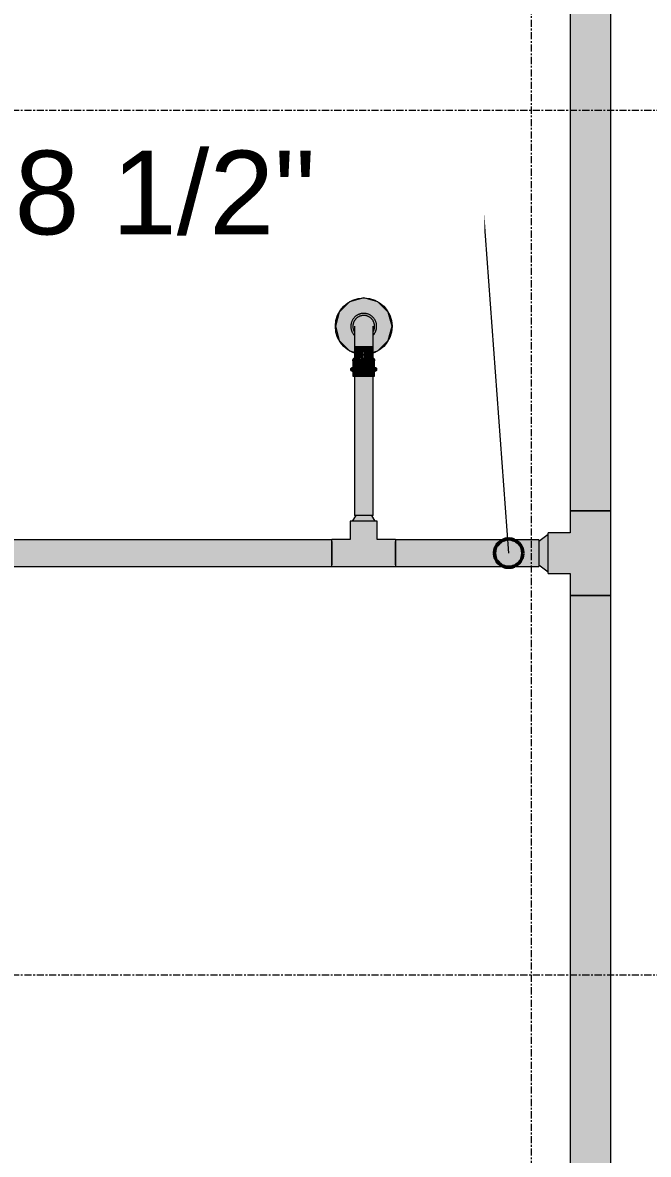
# Model space of a CAD drawing. Header units: inches. Extents: x -3679 to 241, y -496 to 1784.
# Drawn here: x -3047.9 to -3003.7, y 385.3 to 465.2 of the extents above; entities that cross this region are included whole.
import ezdxf

# ---------------------------------------------------------------- set-up
doc = ezdxf.new("R2010")
doc.units = ezdxf.units.IN
doc.header["$MEASUREMENT"] = 0
doc.linetypes.add('Grid Line', pattern=[0.875, 0.5, -0.125, 0.125, -0.125])
for name, color, linetype, lineweight in [('A-ANNO-NOTE', 250, 'Continuous', 9), ('G-ANNO-DIMS', 251, 'Continuous', 9), ('P-PIPE', 1, 'Continuous', 9), ('S-GRID', 8, 'Continuous', 9)]:
    doc.layers.add(name, color=color, linetype=linetype, lineweight=lineweight)
doc.styles.add('Arial_1', font='arial.ttf', dxfattribs={"height": 5.901198})

# ---------------------------------------------------------------- blocks, each defined once
blk = doc.blocks.new('Victaulic-VicPress316-Elbow 90-45deg Style P568_P571 - Standard-1236500-LOWER PARKING')
at = {"layer": 'P-PIPE'}
for points in [[(-3024.475, 443.118), (-3024.475, 443.369), (-3024.498, 443.41), (-3024.565, 443.627), (-3024.584, 443.743), (-3024.491, 444.091), (-3024.36, 444.285), (-3024.173, 444.408), (-3024.108, 444.439), (-3023.934, 444.483), (-3023.854, 444.494), (-3023.818, 444.509), (-3023.818, 444.655), (-3023.985, 444.639), (-3024.146, 444.594), (-3024.436, 444.413), (-3024.578, 444.243), (-3024.667, 444.076), (-3024.677, 443.922), (-3024.727, 443.743), (-3024.711, 443.584), (-3024.667, 443.41), (-3024.571, 443.228)], [(-3024.475, 443.369), (-3024.463, 443.863), (-3024.409, 444.024), (-3024.342, 444.136), (-3024.262, 444.224), (-3024.211, 444.267), (-3024.112, 444.328), (-3023.974, 444.379), (-3023.932, 444.39), (-3023.818, 444.4), (-3023.818, 444.509), (-3023.865, 444.49), (-3023.983, 444.478), (-3024.173, 444.408), (-3024.364, 444.278), (-3024.491, 444.091), (-3024.54, 443.962), (-3024.584, 443.743), (-3024.539, 443.52), (-3024.492, 443.393)], [(-3023.932, 442.35), (-3023.818, 442.35), (-3023.818, 444.4), (-3023.932, 444.39), (-3024.042, 444.361), (-3024.211, 444.267), (-3024.244, 444.243), (-3024.321, 444.165), (-3024.387, 444.072), (-3024.448, 443.922), (-3024.465, 443.857), (-3024.475, 443.421), (-3024.465, 442.35), (-3024.042, 442.35)], [(-3023.16, 443.118), (-3023.065, 443.228), (-3022.969, 443.41), (-3022.958, 443.564), (-3022.908, 443.743), (-3022.924, 443.901), (-3022.969, 444.076), (-3023.065, 444.257), (-3023.199, 444.413), (-3023.489, 444.594), (-3023.818, 444.582), (-3023.818, 444.509), (-3023.77, 444.49), (-3023.641, 444.475), (-3023.449, 444.4), (-3023.276, 444.285), (-3023.137, 444.076), (-3023.07, 443.859), (-3023.051, 443.743), (-3023.16, 443.283), (-3023.16, 443.135)], [(-3023.16, 443.37), (-3023.144, 443.395), (-3023.095, 443.524), (-3023.051, 443.743), (-3023.096, 443.965), (-3023.144, 444.093), (-3023.307, 444.308), (-3023.462, 444.408), (-3023.501, 444.431), (-3023.652, 444.478), (-3023.781, 444.494), (-3023.818, 444.494), (-3023.818, 444.4), (-3023.658, 444.378), (-3023.523, 444.328), (-3023.456, 444.289), (-3023.35, 444.202), (-3023.276, 444.111), (-3023.224, 444.019), (-3023.178, 443.888), (-3023.17, 443.857), (-3023.16, 443.395)], [(-3023.314, 442.35), (-3023.16, 442.35), (-3023.17, 443.857), (-3023.2, 443.968), (-3023.248, 444.072), (-3023.314, 444.165), (-3023.395, 444.246), (-3023.489, 444.312), (-3023.593, 444.361), (-3023.703, 444.39), (-3023.818, 444.39), (-3023.818, 442.35), (-3023.395, 442.35)], [(-3024.451, 441.487), (-3024.331, 441.505), (-3024.278, 441.517), (-3024.248, 441.498), (-3024.052, 441.499), (-3023.976, 441.494), (-3023.818, 441.522), (-3023.818, 442.35), (-3024.475, 442.35), (-3024.463, 441.503), (-3024.454, 441.487)], [(-3023.244, 441.49), (-3023.172, 441.504), (-3023.16, 441.522), (-3023.172, 442.35), (-3023.818, 442.35), (-3023.805, 441.519), (-3023.643, 441.493), (-3023.462, 441.503), (-3023.387, 441.498), (-3023.337, 441.516), (-3023.248, 441.49)], [(-3024.584, 441.304), (-3023.818, 441.304), (-3023.831, 441.519), (-3023.992, 441.493), (-3024.173, 441.503), (-3024.248, 441.498), (-3024.287, 441.52), (-3024.41, 441.49), (-3024.46, 441.498), (-3024.476, 441.521), (-3024.536, 441.443), (-3024.572, 441.366)], [(-3023.615, 441.304), (-3023.051, 441.304), (-3023.065, 441.383), (-3023.161, 441.519), (-3023.2, 441.49), (-3023.294, 441.502), (-3023.357, 441.517), (-3023.395, 441.499), (-3023.593, 441.498), (-3023.703, 441.502), (-3023.818, 441.522), (-3023.818, 441.304), (-3023.652, 441.304)], [(-3024.584, 440.561), (-3023.818, 440.561), (-3023.818, 440.852), (-3024.584, 440.852), (-3024.677, 440.8), (-3024.729, 440.707), (-3024.667, 440.606), (-3024.652, 440.598)], [(-3024.146, 440.852), (-3023.818, 440.852), (-3023.818, 441.304), (-3024.584, 441.304), (-3024.571, 440.852), (-3024.224, 440.852)], [(-3023.276, 440.852), (-3023.051, 440.852), (-3023.065, 441.304), (-3023.818, 441.304), (-3023.818, 440.852), (-3023.346, 440.852)], [(-3023.346, 440.561), (-3023.051, 440.561), (-3022.953, 440.615), (-3022.906, 440.707), (-3022.969, 440.806), (-3023.051, 440.852), (-3023.818, 440.852), (-3023.818, 440.561), (-3023.366, 440.561)], [(-3024.146, 440.223), (-3023.818, 440.223), (-3023.818, 440.561), (-3024.584, 440.561), (-3024.584, 440.223), (-3024.224, 440.223)], [(-3023.051, 440.223), (-3023.065, 440.561), (-3023.818, 440.561), (-3023.818, 440.223), (-3023.065, 440.223)]]:
    blk.add_hatch(color=256, dxfattribs=at).paths.add_polyline_path(points, flags=0)
for p, q in [((-3024.475, 442.35), (-3024.475, 441.456)), ((-3023.16, 441.459), (-3023.16, 442.35)), ((-3024.584, 441.304), (-3024.584, 440.852)), ((-3023.818, 440.852), (-3024.584, 440.852)), ((-3023.051, 440.852), (-3023.818, 440.852)), ((-3023.051, 440.852), (-3023.051, 441.304)), ((-3024.584, 440.561), (-3024.584, 440.223)), ((-3023.818, 440.561), (-3024.584, 440.561)), ((-3024.584, 440.223), (-3023.818, 440.223)), ((-3023.051, 440.561), (-3023.818, 440.561)), ((-3023.818, 440.223), (-3023.051, 440.223)), ((-3023.051, 440.223), (-3023.051, 440.561))]:
    blk.add_line(p, q, dxfattribs=at)
at = {"layer": 'P-PIPE', "flags": 128}
for points in [[(-3023.818, 444.655), (-3023.854, 444.654), (-3023.89, 444.652), (-3023.927, 444.648), (-3023.963, 444.643), (-3023.999, 444.637), (-3024.034, 444.629), (-3024.07, 444.619), (-3024.104, 444.609), (-3024.139, 444.596), (-3024.173, 444.583), (-3024.206, 444.568), (-3024.239, 444.552), (-3024.271, 444.534), (-3024.302, 444.515), (-3024.333, 444.496), (-3024.362, 444.474), (-3024.391, 444.452), (-3024.419, 444.428), (-3024.446, 444.404), (-3024.472, 444.378), (-3024.497, 444.352), (-3024.52, 444.324), (-3024.543, 444.295), (-3024.565, 444.266), (-3024.585, 444.236), (-3024.604, 444.204), (-3024.622, 444.173), (-3024.638, 444.14), (-3024.654, 444.107), (-3024.668, 444.073), (-3024.68, 444.039), (-3024.691, 444.004), (-3024.701, 443.969), (-3024.709, 443.934), (-3024.716, 443.898), (-3024.722, 443.862), (-3024.726, 443.825), (-3024.728, 443.789), (-3024.73, 443.753), (-3024.729, 443.716), (-3024.727, 443.68), (-3024.724, 443.643), (-3024.719, 443.607), (-3024.713, 443.571), (-3024.706, 443.536), (-3024.697, 443.5), (-3024.686, 443.465), (-3024.675, 443.431), (-3024.661, 443.397), (-3024.647, 443.363), (-3024.631, 443.33), (-3024.614, 443.298), (-3024.595, 443.267), (-3024.576, 443.236), (-3024.555, 443.206), (-3024.533, 443.177), (-3024.51, 443.149), (-3024.485, 443.122)], [(-3023.818, 444.509), (-3023.848, 444.509), (-3023.879, 444.507), (-3023.909, 444.504), (-3023.94, 444.5), (-3023.97, 444.494), (-3024, 444.487), (-3024.029, 444.479), (-3024.059, 444.47), (-3024.088, 444.46), (-3024.116, 444.449), (-3024.144, 444.436), (-3024.172, 444.423), (-3024.198, 444.408), (-3024.225, 444.392), (-3024.25, 444.375), (-3024.275, 444.358), (-3024.3, 444.339), (-3024.323, 444.319), (-3024.346, 444.298), (-3024.367, 444.277), (-3024.388, 444.254), (-3024.408, 444.231), (-3024.427, 444.207), (-3024.445, 444.182), (-3024.463, 444.157), (-3024.479, 444.131), (-3024.494, 444.104), (-3024.507, 444.077), (-3024.52, 444.049), (-3024.532, 444.021), (-3024.543, 443.992), (-3024.552, 443.963), (-3024.56, 443.933), (-3024.567, 443.903), (-3024.573, 443.873), (-3024.578, 443.843), (-3024.581, 443.812), (-3024.583, 443.782), (-3024.584, 443.751), (-3024.584, 443.72), (-3024.582, 443.69), (-3024.58, 443.659), (-3024.576, 443.629), (-3024.57, 443.599), (-3024.564, 443.569), (-3024.556, 443.539), (-3024.548, 443.51), (-3024.538, 443.481), (-3024.527, 443.452), (-3024.515, 443.424), (-3024.501, 443.396), (-3024.487, 443.369), (-3024.475, 443.349)], [(-3023.16, 443.111), (-3023.138, 443.134), (-3023.115, 443.162), (-3023.092, 443.19), (-3023.07, 443.22), (-3023.05, 443.25), (-3023.031, 443.281), (-3023.013, 443.313), (-3022.997, 443.345), (-3022.981, 443.379), (-3022.968, 443.412), (-3022.955, 443.447), (-3022.944, 443.481), (-3022.934, 443.516), (-3022.926, 443.552), (-3022.919, 443.588), (-3022.913, 443.624), (-3022.909, 443.66), (-3022.907, 443.696), (-3022.906, 443.733), (-3022.906, 443.769), (-3022.908, 443.806), (-3022.911, 443.842), (-3022.916, 443.878), (-3022.922, 443.914), (-3022.929, 443.95), (-3022.938, 443.985), (-3022.949, 444.02), (-3022.961, 444.055), (-3022.974, 444.089), (-3022.988, 444.122), (-3023.004, 444.155), (-3023.021, 444.187), (-3023.04, 444.219), (-3023.059, 444.25), (-3023.08, 444.28), (-3023.102, 444.309), (-3023.125, 444.337), (-3023.15, 444.364), (-3023.175, 444.39), (-3023.202, 444.415), (-3023.229, 444.439), (-3023.257, 444.462), (-3023.286, 444.484), (-3023.317, 444.505), (-3023.347, 444.524), (-3023.379, 444.542), (-3023.411, 444.559), (-3023.444, 444.575), (-3023.478, 444.589), (-3023.512, 444.602), (-3023.547, 444.614), (-3023.582, 444.624), (-3023.617, 444.633), (-3023.653, 444.64), (-3023.689, 444.646), (-3023.725, 444.65), (-3023.761, 444.653), (-3023.798, 444.655), (-3023.818, 444.655)], [(-3023.157, 443.355), (-3023.142, 443.382), (-3023.128, 443.409), (-3023.115, 443.437), (-3023.103, 443.465), (-3023.093, 443.494), (-3023.083, 443.523), (-3023.075, 443.553), (-3023.068, 443.582), (-3023.062, 443.613), (-3023.058, 443.643), (-3023.054, 443.673), (-3023.052, 443.704), (-3023.051, 443.735), (-3023.051, 443.765), (-3023.053, 443.796), (-3023.056, 443.826), (-3023.06, 443.857), (-3023.065, 443.887), (-3023.071, 443.917), (-3023.079, 443.947), (-3023.087, 443.976), (-3023.097, 444.005), (-3023.108, 444.034), (-3023.121, 444.062), (-3023.134, 444.089), (-3023.148, 444.116), (-3023.164, 444.143), (-3023.18, 444.169), (-3023.198, 444.194), (-3023.216, 444.218), (-3023.236, 444.242), (-3023.256, 444.265), (-3023.278, 444.287), (-3023.3, 444.308), (-3023.323, 444.328), (-3023.347, 444.348), (-3023.371, 444.366), (-3023.396, 444.383), (-3023.422, 444.4), (-3023.449, 444.415), (-3023.476, 444.429), (-3023.504, 444.442), (-3023.532, 444.454), (-3023.561, 444.465), (-3023.59, 444.475), (-3023.619, 444.483), (-3023.649, 444.491), (-3023.679, 444.497), (-3023.709, 444.502), (-3023.74, 444.505), (-3023.77, 444.508), (-3023.801, 444.509), (-3023.818, 444.509)], [(-3024.475, 443.743), (-3024.475, 443.742), (-3024.475, 443.738), (-3024.475, 443.733), (-3024.475, 443.725), (-3024.475, 443.715), (-3024.475, 443.703), (-3024.475, 443.689), (-3024.475, 443.672), (-3024.475, 443.654), (-3024.475, 443.633), (-3024.475, 443.61), (-3024.475, 443.585), (-3024.475, 443.559), (-3024.475, 443.53), (-3024.475, 443.499), (-3024.475, 443.467), (-3024.475, 443.433), (-3024.475, 443.397), (-3024.475, 443.359), (-3024.475, 443.32), (-3024.475, 443.28), (-3024.475, 443.237), (-3024.475, 443.194), (-3024.475, 443.149), (-3024.475, 443.102), (-3024.475, 443.055), (-3024.475, 443.006), (-3024.475, 442.957), (-3024.475, 442.906), (-3024.475, 442.855), (-3024.475, 442.802), (-3024.475, 442.749), (-3024.475, 442.696), (-3024.475, 442.641), (-3024.475, 442.587), (-3024.475, 442.531), (-3024.475, 442.476), (-3024.475, 442.421), (-3024.475, 442.365), (-3024.475, 442.35)], [(-3023.16, 442.35), (-3023.16, 442.406), (-3023.16, 442.461), (-3023.16, 442.517), (-3023.16, 442.572), (-3023.16, 442.627), (-3023.16, 442.681), (-3023.16, 442.735), (-3023.16, 442.788), (-3023.16, 442.841), (-3023.16, 442.892), (-3023.16, 442.943), (-3023.16, 442.993), (-3023.16, 443.042), (-3023.16, 443.09), (-3023.16, 443.136), (-3023.16, 443.182), (-3023.16, 443.226), (-3023.16, 443.268), (-3023.16, 443.309), (-3023.16, 443.349), (-3023.16, 443.387), (-3023.16, 443.423), (-3023.16, 443.458), (-3023.16, 443.491), (-3023.16, 443.522), (-3023.16, 443.551), (-3023.16, 443.578), (-3023.16, 443.604), (-3023.16, 443.627), (-3023.16, 443.648), (-3023.16, 443.667), (-3023.16, 443.684), (-3023.16, 443.699), (-3023.16, 443.712), (-3023.16, 443.723), (-3023.16, 443.731), (-3023.16, 443.737), (-3023.16, 443.741), (-3023.16, 443.743), (-3023.16, 443.743)], [(-3024.584, 441.304), (-3024.584, 441.315), (-3024.583, 441.326), (-3024.582, 441.336), (-3024.581, 441.347), (-3024.579, 441.358), (-3024.576, 441.369), (-3024.573, 441.379), (-3024.57, 441.39), (-3024.567, 441.4), (-3024.563, 441.41), (-3024.558, 441.42), (-3024.553, 441.43), (-3024.548, 441.439), (-3024.542, 441.449), (-3024.536, 441.458), (-3024.53, 441.467), (-3024.523, 441.475), (-3024.516, 441.483), (-3024.509, 441.492), (-3024.501, 441.499), (-3024.493, 441.507), (-3024.485, 441.514), (-3024.477, 441.521), (-3024.475, 441.522)], [(-3023.16, 441.522), (-3023.151, 441.515), (-3023.143, 441.508), (-3023.135, 441.501), (-3023.127, 441.493), (-3023.12, 441.485), (-3023.113, 441.477), (-3023.106, 441.468), (-3023.1, 441.459), (-3023.094, 441.45), (-3023.088, 441.441), (-3023.083, 441.431), (-3023.078, 441.422), (-3023.073, 441.412), (-3023.069, 441.402), (-3023.066, 441.391), (-3023.062, 441.381), (-3023.059, 441.371), (-3023.057, 441.36), (-3023.055, 441.349), (-3023.053, 441.338), (-3023.052, 441.328), (-3023.051, 441.317), (-3023.051, 441.306), (-3023.051, 441.304)], [(-3024.584, 440.561), (-3024.59, 440.561), (-3024.596, 440.562), (-3024.601, 440.562), (-3024.607, 440.563), (-3024.613, 440.564), (-3024.619, 440.565), (-3024.624, 440.567), (-3024.63, 440.569), (-3024.635, 440.571), (-3024.641, 440.573), (-3024.646, 440.575), (-3024.651, 440.578), (-3024.656, 440.581), (-3024.661, 440.584), (-3024.666, 440.587), (-3024.671, 440.59), (-3024.676, 440.594), (-3024.68, 440.597), (-3024.684, 440.601), (-3024.688, 440.605), (-3024.692, 440.61), (-3024.696, 440.614), (-3024.7, 440.619), (-3024.703, 440.623), (-3024.707, 440.628), (-3024.71, 440.633), (-3024.712, 440.638), (-3024.715, 440.643), (-3024.717, 440.649), (-3024.72, 440.654), (-3024.722, 440.66), (-3024.723, 440.665), (-3024.725, 440.671), (-3024.726, 440.676), (-3024.727, 440.682), (-3024.728, 440.688), (-3024.729, 440.694), (-3024.729, 440.699), (-3024.73, 440.705), (-3024.73, 440.711), (-3024.729, 440.717), (-3024.729, 440.723), (-3024.728, 440.728), (-3024.727, 440.734), (-3024.726, 440.74), (-3024.724, 440.745), (-3024.723, 440.751), (-3024.721, 440.757), (-3024.719, 440.762), (-3024.716, 440.767), (-3024.714, 440.773), (-3024.711, 440.778), (-3024.708, 440.783), (-3024.705, 440.788), (-3024.702, 440.792), (-3024.698, 440.797), (-3024.694, 440.802), (-3024.691, 440.806), (-3024.687, 440.81), (-3024.682, 440.814), (-3024.678, 440.818), (-3024.673, 440.822), (-3024.669, 440.825), (-3024.664, 440.828), (-3024.659, 440.831), (-3024.654, 440.834), (-3024.649, 440.837), (-3024.644, 440.84), (-3024.638, 440.842), (-3024.633, 440.844), (-3024.627, 440.846), (-3024.622, 440.847), (-3024.616, 440.849), (-3024.61, 440.85), (-3024.605, 440.851), (-3024.599, 440.852), (-3024.593, 440.852), (-3024.587, 440.852), (-3024.584, 440.852)], [(-3023.818, 440.852), (-3023.848, 440.852), (-3023.879, 440.852), (-3023.909, 440.852), (-3023.94, 440.852), (-3023.97, 440.852), (-3024, 440.852), (-3024.029, 440.852), (-3024.059, 440.852), (-3024.088, 440.852), (-3024.116, 440.852), (-3024.144, 440.852), (-3024.172, 440.852), (-3024.198, 440.852), (-3024.225, 440.852), (-3024.25, 440.852), (-3024.275, 440.852), (-3024.3, 440.852), (-3024.323, 440.852), (-3024.346, 440.852), (-3024.367, 440.852), (-3024.388, 440.852), (-3024.408, 440.852), (-3024.427, 440.852), (-3024.445, 440.852), (-3024.463, 440.852), (-3024.479, 440.852), (-3024.494, 440.852), (-3024.507, 440.852), (-3024.52, 440.852), (-3024.532, 440.852), (-3024.543, 440.852), (-3024.552, 440.852), (-3024.56, 440.852), (-3024.567, 440.852), (-3024.573, 440.852), (-3024.578, 440.852), (-3024.581, 440.852), (-3024.583, 440.852), (-3024.584, 440.852), (-3024.584, 440.852)], [(-3024.584, 440.852), (-3024.583, 440.852), (-3024.582, 440.852), (-3024.579, 440.852), (-3024.574, 440.852), (-3024.569, 440.852), (-3024.562, 440.852), (-3024.554, 440.852), (-3024.545, 440.852)], [(-3023.051, 440.852), (-3023.052, 440.852), (-3023.054, 440.852), (-3023.057, 440.852), (-3023.061, 440.852), (-3023.066, 440.852), (-3023.073, 440.852), (-3023.081, 440.852), (-3023.09, 440.852), (-3023.1, 440.852), (-3023.112, 440.852), (-3023.124, 440.852), (-3023.138, 440.852), (-3023.152, 440.852), (-3023.168, 440.852), (-3023.185, 440.852), (-3023.203, 440.852), (-3023.222, 440.852), (-3023.241, 440.852), (-3023.262, 440.852), (-3023.284, 440.852), (-3023.306, 440.852), (-3023.329, 440.852), (-3023.353, 440.852), (-3023.378, 440.852), (-3023.403, 440.852), (-3023.43, 440.852), (-3023.456, 440.852), (-3023.484, 440.852), (-3023.511, 440.852), (-3023.54, 440.852), (-3023.569, 440.852), (-3023.598, 440.852), (-3023.627, 440.852), (-3023.657, 440.852), (-3023.687, 440.852), (-3023.718, 440.852), (-3023.748, 440.852), (-3023.779, 440.852), (-3023.809, 440.852), (-3023.818, 440.852)], [(-3023.093, 440.852), (-3023.083, 440.852), (-3023.075, 440.852), (-3023.068, 440.852), (-3023.062, 440.852), (-3023.058, 440.852), (-3023.054, 440.852), (-3023.052, 440.852), (-3023.051, 440.852), (-3023.051, 440.852)], [(-3023.051, 440.852), (-3023.045, 440.852), (-3023.039, 440.852), (-3023.034, 440.851), (-3023.028, 440.85), (-3023.022, 440.849), (-3023.016, 440.848), (-3023.011, 440.847), (-3023.005, 440.845), (-3023, 440.843), (-3022.994, 440.841), (-3022.989, 440.838), (-3022.984, 440.836), (-3022.979, 440.833), (-3022.974, 440.83), (-3022.969, 440.827), (-3022.964, 440.824), (-3022.96, 440.82), (-3022.955, 440.816), (-3022.951, 440.812), (-3022.947, 440.808), (-3022.943, 440.804), (-3022.939, 440.8), (-3022.935, 440.795), (-3022.932, 440.79), (-3022.929, 440.785), (-3022.926, 440.78), (-3022.923, 440.775), (-3022.92, 440.77), (-3022.918, 440.765), (-3022.915, 440.76), (-3022.913, 440.754), (-3022.912, 440.749), (-3022.91, 440.743), (-3022.909, 440.737), (-3022.908, 440.732), (-3022.907, 440.726), (-3022.906, 440.72), (-3022.906, 440.714), (-3022.906, 440.708), (-3022.906, 440.703), (-3022.906, 440.697), (-3022.906, 440.691), (-3022.907, 440.685), (-3022.908, 440.679), (-3022.909, 440.674), (-3022.911, 440.668), (-3022.912, 440.663), (-3022.914, 440.657), (-3022.916, 440.652), (-3022.919, 440.646), (-3022.921, 440.641), (-3022.924, 440.636), (-3022.927, 440.631), (-3022.93, 440.626), (-3022.933, 440.621), (-3022.937, 440.617), (-3022.941, 440.612), (-3022.945, 440.608), (-3022.949, 440.604), (-3022.953, 440.6), (-3022.957, 440.596), (-3022.962, 440.592), (-3022.966, 440.589), (-3022.971, 440.585), (-3022.976, 440.582), (-3022.981, 440.579), (-3022.986, 440.577), (-3022.992, 440.574), (-3022.997, 440.572), (-3023.002, 440.57), (-3023.008, 440.568), (-3023.013, 440.566), (-3023.019, 440.565), (-3023.025, 440.564), (-3023.031, 440.563), (-3023.036, 440.562), (-3023.042, 440.562), (-3023.048, 440.561), (-3023.051, 440.561)], [(-3024.543, 440.561), (-3024.552, 440.561), (-3024.56, 440.561), (-3024.567, 440.561), (-3024.573, 440.561), (-3024.578, 440.561), (-3024.581, 440.561), (-3024.583, 440.561), (-3024.584, 440.561), (-3024.584, 440.561)], [(-3024.584, 440.561), (-3024.583, 440.561), (-3024.582, 440.561), (-3024.579, 440.561), (-3024.574, 440.561), (-3024.569, 440.561), (-3024.562, 440.561), (-3024.554, 440.561), (-3024.545, 440.561), (-3024.535, 440.561), (-3024.524, 440.561), (-3024.511, 440.561), (-3024.497, 440.561), (-3024.483, 440.561), (-3024.467, 440.561), (-3024.45, 440.561), (-3024.432, 440.561), (-3024.414, 440.561), (-3024.394, 440.561), (-3024.373, 440.561), (-3024.352, 440.561), (-3024.329, 440.561), (-3024.306, 440.561), (-3024.282, 440.561), (-3024.257, 440.561), (-3024.232, 440.561), (-3024.206, 440.561), (-3024.179, 440.561), (-3024.152, 440.561), (-3024.124, 440.561), (-3024.095, 440.561), (-3024.067, 440.561), (-3024.037, 440.561), (-3024.008, 440.561), (-3023.978, 440.561), (-3023.948, 440.561), (-3023.918, 440.561), (-3023.887, 440.561), (-3023.856, 440.561), (-3023.826, 440.561), (-3023.818, 440.561)], [(-3023.818, 440.561), (-3023.787, 440.561), (-3023.756, 440.561), (-3023.726, 440.561), (-3023.695, 440.561), (-3023.665, 440.561), (-3023.635, 440.561), (-3023.606, 440.561), (-3023.576, 440.561), (-3023.548, 440.561), (-3023.519, 440.561), (-3023.491, 440.561), (-3023.464, 440.561), (-3023.437, 440.561), (-3023.41, 440.561), (-3023.385, 440.561), (-3023.36, 440.561), (-3023.336, 440.561), (-3023.312, 440.561), (-3023.29, 440.561), (-3023.268, 440.561), (-3023.247, 440.561), (-3023.227, 440.561), (-3023.208, 440.561), (-3023.19, 440.561), (-3023.173, 440.561), (-3023.157, 440.561), (-3023.142, 440.561), (-3023.128, 440.561), (-3023.115, 440.561), (-3023.103, 440.561), (-3023.093, 440.561), (-3023.083, 440.561), (-3023.075, 440.561), (-3023.068, 440.561), (-3023.062, 440.561), (-3023.058, 440.561), (-3023.054, 440.561), (-3023.052, 440.561), (-3023.051, 440.561), (-3023.051, 440.561)], [(-3023.051, 440.561), (-3023.052, 440.561), (-3023.054, 440.561), (-3023.057, 440.561), (-3023.061, 440.561), (-3023.066, 440.561), (-3023.073, 440.561), (-3023.081, 440.561), (-3023.09, 440.561)]]:
    blk.add_lwpolyline(points, dxfattribs=at)

msp = doc.modelspace()

# ---------------------------------------------------------------- hatches: boundary and pattern name
at = {"layer": 'A-ANNO-NOTE'}
msp.add_hatch(color=256, dxfattribs=at).paths.add_polyline_path([(-3023.818, 441.743), (-3022.818, 442.011), (-3022.086, 442.743), (-3021.818, 443.743), (-3022.086, 444.743), (-3022.818, 445.475), (-3023.818, 445.743), (-3024.818, 445.475), (-3025.55, 444.743), (-3025.818, 443.743), (-3025.55, 442.743), (-3024.818, 442.011), (-3023.903, 441.766)], flags=0)
h = msp.add_hatch(color=256, dxfattribs=at)
edge = h.paths.add_edge_path(flags=0)
edge.add_arc((-3023.818, 443.743), 2, 0, 360)
at = {"layer": 'P-PIPE'}
for points in [[(-3009.255, 430.735), (-3007.818, 430.735), (-3007.818, 536.751), (-3009.255, 536.751), (-3009.255, 433.642)], [(-3007.818, 430.735), (-3006.38, 430.735), (-3006.385, 536.751), (-3007.818, 536.751), (-3007.818, 433.642)], [(-3024.475, 430.393), (-3023.818, 430.393), (-3023.818, 440.223), (-3024.475, 440.223), (-3024.475, 433.642)], [(-3023.16, 430.393), (-3023.163, 440.223), (-3023.818, 440.223), (-3023.818, 430.393), (-3023.169, 430.393)], [(-3024.63, 429.987), (-3023.005, 429.987), (-3023.255, 430.393), (-3024.387, 430.382), (-3024.508, 430.186)], [(-3006.43, 424.751), (-3006.381, 424.751), (-3006.381, 430.735), (-3009.255, 430.735), (-3009.25, 429.175), (-3007.818, 427.743), (-3009.255, 426.306), (-3009.255, 424.751), (-3006.573, 424.751)], [(-3010.81, 426.43), (-3010.81, 429.055), (-3011.466, 428.555), (-3011.453, 426.92), (-3010.845, 426.457)], [(-3009.337, 426.306), (-3009.255, 426.306), (-3007.818, 427.743), (-3009.255, 429.18), (-3010.81, 429.18), (-3010.81, 426.306)], [(-3082.845, 427.743), (-3026.062, 427.743), (-3026.062, 428.693), (-3087.573, 428.693), (-3087.573, 427.743)], [(-3021.573, 426.792), (-3021.573, 428.694), (-3022.867, 428.694), (-3023.818, 427.743), (-3024.768, 428.694), (-3026.062, 428.694), (-3026.062, 426.792)], [(-3021.573, 427.743), (-3011.466, 427.743), (-3011.466, 428.693), (-3021.573, 428.693), (-3021.573, 427.743)], [(-3082.845, 426.793), (-3026.062, 426.793), (-3026.062, 427.743), (-3087.573, 427.743), (-3087.573, 426.793)], [(-3015.483, 426.793), (-3011.466, 426.793), (-3011.466, 427.743), (-3021.573, 427.743), (-3021.573, 426.793)], [(-3008.19, 310.735), (-3007.818, 310.735), (-3007.818, 424.751), (-3009.255, 424.751), (-3009.25, 310.735), (-3008.19, 310.735)], [(-3007.818, 310.735), (-3006.38, 310.735), (-3006.38, 424.751), (-3007.818, 424.751), (-3007.818, 317.036)]]:
    msp.add_hatch(color=256, dxfattribs=at).paths.add_polyline_path(points, flags=0)
h = msp.add_hatch(color=256, dxfattribs=at)
h.paths.add_polyline_path([(-3022.901, 428.659), (-3022.867, 428.694), (-3022.867, 429.987), (-3022.901, 429.987), (-3022.901, 428.661)], flags=0)
h.paths.add_polyline_path([(-3024.734, 429.987), (-3024.768, 429.987), (-3024.768, 428.694), (-3024.734, 428.661)], flags=0)
h.paths.add_polyline_path([(-3023.818, 427.743), (-3022.901, 428.659), (-3022.901, 429.987), (-3024.734, 429.987), (-3024.734, 428.659), (-3024, 427.925)], flags=0)

# ---------------------------------------------------------------- linework, layer by layer
at = {"layer": 'A-ANNO-NOTE'}
for p, q in [((-3024.818, 445.475), (-3025.55, 444.743)), ((-3023.818, 445.743), (-3024.818, 445.475)), ((-3022.818, 445.475), (-3023.818, 445.743)), ((-3022.086, 444.743), (-3022.818, 445.475)), ((-3025.55, 444.743), (-3025.818, 443.743)), ((-3021.818, 443.743), (-3022.086, 444.743)), ((-3025.818, 443.743), (-3025.55, 442.743)), ((-3022.086, 442.743), (-3021.818, 443.743)), ((-3025.55, 442.743), (-3024.818, 442.011)), ((-3022.818, 442.011), (-3022.086, 442.743)), ((-3024.818, 442.011), (-3023.903, 441.766)), ((-3023.903, 441.766), (-3023.818, 441.743)), ((-3023.818, 441.743), (-3022.818, 442.011))]:
    msp.add_line(p, q, dxfattribs=at)
msp.add_circle((-3023.818, 443.743), 2, dxfattribs=at)
at = {"layer": 'G-ANNO-DIMS'}
for p, q in [((-3015.451, 453.328), (-3026.09, 453.328)), ((-3013.585, 427.743), (-3015.451, 453.328))]:
    msp.add_line(p, q, dxfattribs=at)
at = {"layer": 'G-ANNO-DIMS', "lineweight": 50}
msp.add_circle((-3013.585, 427.743), 1, dxfattribs=at)
at = {"layer": 'P-PIPE'}
for p, q in [((-3009.255, 536.751), (-3009.255, 430.735)), ((-3006.38, 430.735), (-3006.38, 536.751)), ((-3024.475, 440.223), (-3024.475, 430.393)), ((-3023.16, 430.393), (-3023.16, 440.223)), ((-3024.38, 430.393), (-3024.63, 429.987)), ((-3023.005, 429.987), (-3023.255, 430.393)), ((-3009.255, 430.735), (-3009.255, 429.18)), ((-3008.536, 430.735), (-3009.255, 430.735)), ((-3009.206, 430.735), (-3009.063, 430.735)), ((-3009.062, 430.735), (-3008.834, 430.735)), ((-3008.834, 430.735), (-3008.536, 430.735)), ((-3008.536, 430.735), (-3008.19, 430.735)), ((-3006.38, 430.735), (-3008.536, 430.735)), ((-3008.19, 430.735), (-3007.446, 430.735)), ((-3007.446, 430.735), (-3007.099, 430.735)), ((-3007.099, 430.735), (-3006.801, 430.735)), ((-3006.801, 430.735), (-3006.573, 430.735)), ((-3006.573, 430.735), (-3006.43, 430.735)), ((-3006.381, 424.751), (-3006.381, 430.735)), ((-3024.768, 429.987), (-3024.768, 428.694)), ((-3022.867, 428.694), (-3022.867, 429.987)), ((-3010.81, 429.055), (-3011.466, 428.555)), ((-3009.255, 429.18), (-3010.81, 429.18)), ((-3010.81, 426.306), (-3010.81, 429.18)), ((-3026.062, 428.693), (-3087.573, 428.693)), ((-3024.768, 428.694), (-3026.062, 428.694)), ((-3026.062, 427.743), (-3026.062, 428.694)), ((-3026.062, 428.566), (-3026.062, 428.415)), ((-3026.062, 428.415), (-3026.062, 428.218)), ((-3026.062, 428.218), (-3026.062, 427.989)), ((-3026.062, 427.989), (-3026.062, 427.743)), ((-3021.573, 428.694), (-3022.867, 428.694)), ((-3021.573, 428.694), (-3021.573, 427.743)), ((-3011.466, 428.693), (-3021.573, 428.693)), ((-3021.573, 428.415), (-3021.573, 428.566)), ((-3021.573, 428.218), (-3021.573, 428.415)), ((-3021.573, 427.989), (-3021.573, 428.218)), ((-3021.573, 427.743), (-3021.573, 427.989)), ((-3011.466, 428.693), (-3011.466, 426.793)), ((-3026.062, 426.792), (-3026.062, 427.743)), ((-3026.062, 427.743), (-3026.062, 427.497)), ((-3026.062, 427.497), (-3026.062, 427.268)), ((-3026.062, 427.267), (-3026.062, 427.071)), ((-3021.573, 427.497), (-3021.573, 427.743)), ((-3021.573, 427.743), (-3021.573, 426.792)), ((-3021.573, 427.268), (-3021.573, 427.497)), ((-3021.573, 427.071), (-3021.573, 427.267)), ((-3087.573, 426.793), (-3026.062, 426.793)), ((-3026.062, 427.07), (-3026.062, 426.92)), ((-3026.062, 426.792), (-3021.573, 426.792)), ((-3021.573, 426.92), (-3021.573, 427.07)), ((-3021.573, 426.793), (-3011.466, 426.793)), ((-3011.466, 426.93), (-3010.81, 426.43)), ((-3010.81, 426.306), (-3009.255, 426.306)), ((-3009.255, 426.306), (-3009.255, 424.751)), ((-3009.255, 424.751), (-3009.255, 310.735)), ((-3009.255, 424.751), (-3008.536, 424.751)), ((-3009.063, 424.751), (-3009.206, 424.751)), ((-3008.834, 424.751), (-3009.062, 424.751)), ((-3008.536, 424.751), (-3008.834, 424.751)), ((-3008.19, 424.751), (-3008.536, 424.751)), ((-3008.536, 424.751), (-3006.38, 424.751)), ((-3007.446, 424.751), (-3008.19, 424.751)), ((-3007.099, 424.751), (-3007.446, 424.751)), ((-3006.801, 424.751), (-3007.099, 424.751)), ((-3006.573, 424.751), (-3006.801, 424.751)), ((-3006.43, 424.751), (-3006.573, 424.751)), ((-3006.38, 310.735), (-3006.38, 424.751))]:
    msp.add_line(p, q, dxfattribs=at)
for centre, major_axis, start_param, end_param in [((-3023.818, 430.393), (0.657, 0), 1.570796, 3.141593), ((-3023.818, 430.393), (0.658, 0), 0, 1.570796), ((-3023.818, 429.987), (0.951, 0), 0, 3.141593)]:
    msp.add_ellipse(centre, major_axis=major_axis, ratio=0.000081, start_param=start_param, end_param=end_param, dxfattribs=at)
at = {"layer": 'S-GRID', "linetype": 'Grid Line'}
for p, q in [((-3012, 1771.743), (-3012, -484.257)), ((-3666.394, 459), (228, 459)), ((-3666.394, 398), (228, 398))]:
    msp.add_line(p, q, dxfattribs=at)

# ---------------------------------------------------------------- block references
at = {"layer": 'P-PIPE'}
msp.add_blockref('Victaulic-VicPress316-Elbow 90-45deg Style P568_P571 - Standard-1236500-LOWER PARKING', (0, 0), dxfattribs=at)

# ---------------------------------------------------------------- next in the draw order: texts
at = {"layer": 'G-ANNO-DIMS', "insert": (-3081.65, 456.132), "char_height": 5.9012, "width": 64.872, "attachment_point": 1, "line_spacing_factor": 0.938532, "style": 'Arial_1', "bg_fill": 3, "box_fill_scale": 1.25, "bg_fill_color": 0, "bg_fill_transparency": 0}
msp.add_mtext('BOP 7\' - 8 1/2"', dxfattribs=at)

doc.saveas('drawing.dxf')
